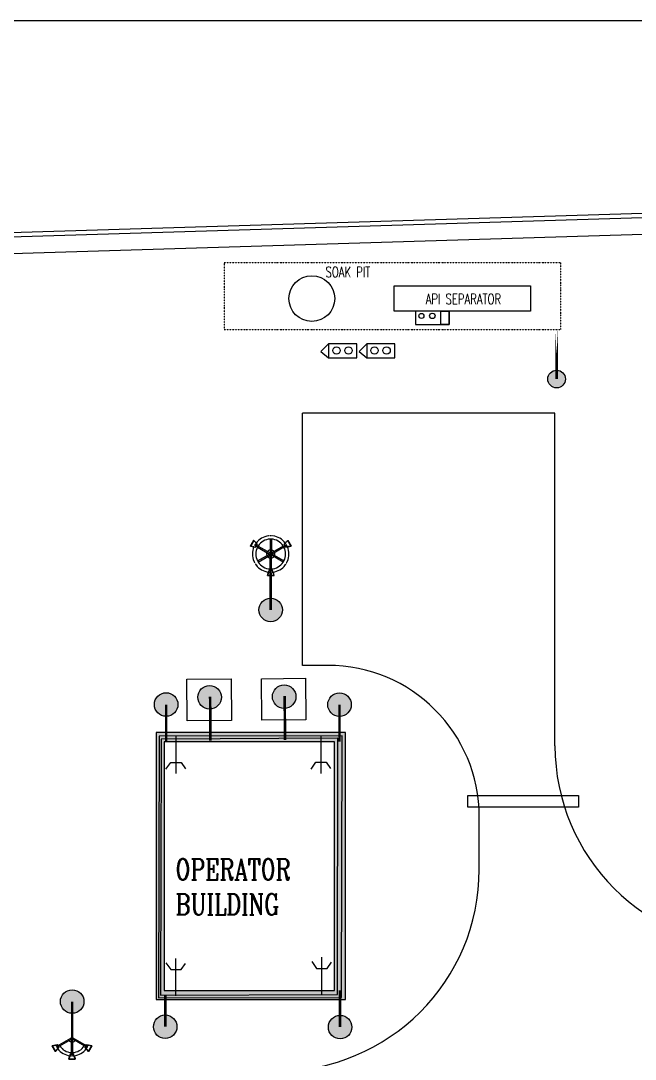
# Model space of a CAD drawing. Header units: millimetres. Extents: x -10011772 to -8149599, y 2847708 to 3434448.
# Drawn here: x -9639017 to -9565988, y 3223918 to 3347448 of the extents above; entities that cross this region are included whole.
import ezdxf

# ---------------------------------------------------------------- set-up
doc = ezdxf.new("R2010")
doc.units = ezdxf.units.MM
doc.linetypes.add('CABLEROUTEALL-EMBED 1_DWG$0$HIDDEN2', pattern=[0.1875, 0.125, -0.0625])
doc.linetypes.add('DIVIDE2', pattern=[0.625, 0.25, -0.125, 0, -0.125, 0, -0.125])
for name, color, linetype in [('REV.D CLOUD', 2, 'Continuous'), ('总平面底图', 9, 'Continuous'), ('照明平面设备层', 1, 'Continuous'), ('电气-接地设计-接地线', 3, '接地线'), ('硅胶总平面地图', 9, 'Continuous')]:
    doc.layers.add(name, color=color, linetype=linetype)
doc.styles.add('CJP_坐标', font='txt_qlt.shx', dxfattribs={"width": 0.7, "height": 1.25, "bigfont": 'hztxt.shx'})
doc.styles.add('EESLTYPE', font='TXT.shx')
doc.styles.get("Standard").update_dxf_attribs({"font": 'romanc.SHX', "width": 0.75, "bigfont": 'hztxt.shx'})
doc.linetypes.add('接地线', pattern='A,500,["/",EESLTYPE,S=200,R=0,X=0,Y=-100],-200,60,-200', length=960)
doc.linetypes.add('组180_接地线', pattern='A,500,["/",EESLTYPE,S=200,R=-180,X=0,Y=100],-200,60,-200', length=960)

# ---------------------------------------------------------------- blocks, each defined once
blk = doc.blocks.new('总平面底图 爆炸危险区 LOCATION I')
h = blk.add_hatch(color=9)
h.dxf.hatch_style = 1
h.paths.add_polyline_path([(174515, 167678), (163265, 167678), (163265, 151778), (174515, 151778)])
h.paths.add_polyline_path([(174318, 167471), (174280, 151914), (163407, 151887), (163445, 167443)], flags=16)
h.paths.add_polyline_path([(174066, 167323), (174034, 152087), (163530, 152039), (163562, 167275)], flags=0)
h.paths.add_polyline_path([(173864, 167113), (173864, 152316), (163740, 152316), (163740, 167113)], flags=0)
h.paths.add_polyline_path([(174066, 167323), (163562, 167275), (163530, 152039), (174034, 152087)], flags=0)
h.paths.add_polyline_path([(164100, 156509), (172091, 156509), (172091, 160467), (164100, 160467)], flags=8)
at = {"true_color": 0xb87333}
h = blk.add_hatch(color=35, dxfattribs=at)
h.dxf.hatch_style = 1
h.paths.add_polyline_path([(174318, 167471), (163445, 167443), (163407, 151887), (174280, 151914)])
h.paths.add_polyline_path([(174066, 167323), (174034, 152087), (163530, 152039), (163562, 167275)], flags=16)
h.paths.add_polyline_path([(173864, 167113), (173864, 152316), (163740, 152316), (163740, 167113)], flags=0)
h.paths.add_polyline_path([(164100, 156509), (172091, 156509), (172091, 160467), (164100, 160467)], flags=8)
h = blk.add_hatch(color=9)
h.dxf.hatch_style = 1
h.paths.add_polyline_path([(174066, 167323), (163562, 167275), (163530, 152039), (174034, 152087)])
h.paths.add_polyline_path([(173864, 167113), (173864, 152316), (163740, 152316), (163740, 167113)], flags=16)
h.paths.add_polyline_path([(164100, 156509), (172091, 156509), (172091, 160467), (164100, 160467)], flags=8)
at = {"layer": '总平面底图', "linetype": 'DIVIDE2', "ltscale": 10}
for p, q in [((167315, 195628), (167315, 191628)), ((167315, 195628), (167315, 191628)), ((167315, 195628), (187315, 195628)), ((187315, 191628), (187315, 195628)), ((187315, 191628), (187315, 195628)), ((167315, 191628), (187315, 191628)), ((167315, 191628), (187315, 191628))]:
    blk.add_line(p, q, dxfattribs=at)
at = {"layer": '总平面底图'}
for p, q in [((178680, 192728), (178680, 191928)), ((180180, 191928), (180180, 192728)), ((180680, 191928), (180680, 192728)), ((178680, 191928), (180680, 191928)), ((186965, 186662), (171965, 186662)), ((171965, 171662), (171965, 186662)), ((186965, 166878), (186965, 186662)), ((173465, 171662), (171965, 171662)), ((182465, 159528), (182465, 162662))]:
    blk.add_line(p, q, dxfattribs=at)
for points in [[(0, 0), (297000, 0), (297000, 210000), (0, 210000)], [(66029, 151265), (65724, 148520), (65064, 142483), (64836, 140391), (74150, 140673), (74478, 137865), (78444, 113647), (62192, 109053), (58156, 107813), (76003, 76828), (89887, 55971), (109015, 28128), (137544, 39006), (169559, 46788), (238486, 62607), (240973, 83058), (240589, 113912), (240589, 198661), (194754, 198615), (148734, 197208), (122816, 194188), (89756, 185753), (95541, 153392), (84920, 151500)], [(67149, 150029), (66966, 148383), (66307, 142348), (66234, 141683), (75259, 141957), (75717, 138038), (79858, 112748), (62546, 107854), (60021, 107079), (77066, 77487), (90922, 56671), (109488, 29646), (137172, 40202), (169272, 48005), (237351, 63629), (239722, 83126), (239339, 113904), (239339, 197410), (194774, 197365), (148825, 195960), (123044, 192957), (91191, 184829), (96992, 152381), (85038, 150252)], [(177415, 194228), (185515, 194228), (185515, 192728), (177415, 192728)], [(180180, 192728), (180680, 192728), (180680, 191928), (180180, 191928)], [(174515, 151778), (174515, 167678), (163265, 167678), (163265, 151778)], [(174280, 151914), (174318, 167471), (163445, 167443), (163407, 151887)], [(174034, 152087), (174066, 167323), (163562, 167275), (163530, 152039)], [(173864, 152316), (173864, 167113), (163740, 167113), (163740, 152316)]]:
    blk.add_lwpolyline(points, close=True, dxfattribs=at)
blk.add_lwpolyline([(169502, 47031), (238259, 62811), (240723, 83072), (240339, 113911), (240339, 198411), (194758, 198365), (148752, 196959), (122862, 193942), (90043, 185568), (95831, 153190), (84943, 151250), (66253, 151018)], dxfattribs=at)
for centre, radius in [((172515, 193478), 1360), ((179027, 192441), 151), ((179676, 192448), 161)]:
    blk.add_circle(centre, radius, dxfattribs=at)
for centre, radius, start, end in [((173465, 162662), 9000, 0, 90), ((198965, 166878), 12000, 180, 270), ((170465, 159528), 12000, 270, 0)]:
    blk.add_arc(centre, radius, start, end, dxfattribs=at)
at = {"layer": '总平面底图', "style": 'CJP_坐标', "width": 0.7}
for s, p in [('SOAK PIT', (173328, 194744)), ('API SEPARATOR', (179283, 193139))]:
    blk.add_text(s, height=625, dxfattribs=at).set_placement(p)
at = {"layer": '总平面底图', "insert": (164413, 160154), "char_height": 1250, "attachment_point": 1}
blk.add_mtext('OPERATOR\\PBUILDING', dxfattribs=at)
blk = doc.blocks.new('PPAA1')
at = {"color": 0, "linetype": 'ByBlock', "lineweight": -2}
for p, q in [((-667, 119), (-524, 262)), ((0, 262), (-524, 262)), ((-524, 262), (-524, 0)), ((0, 0), (0, 262)), ((-667, 119), (-524, 0)), ((-524, 0), (0, 0))]:
    blk.add_line(p, q, dxfattribs=at)
for centre in [(-378, 139), (-155, 139)]:
    blk.add_circle(centre, 68.6, dxfattribs=at)
blk = doc.blocks.new('Tower Light Type 1')
at = {"layer": '照明平面设备层', "color": 1, "linetype": 'Continuous', "lineweight": -3}
for p, q in [((-2052, 1646), (-2452, 954)), ((-2452, 954), (-2052, 1646)), ((-1632, 1173), (-2052, 1646)), ((-2052, 1646), (-1632, 1173)), ((-80, 1798), (-80, 139)), ((80, 1798), (80, 139)), ((2052, 1646), (1632, 1173)), ((2052, 1646), (1632, 1173)), ((2452, 954), (2052, 1646)), ((2052, 1646), (2452, 954)), ((-2452, 954), (-1832, 827)), ((-2452, 954), (-1832, 827)), ((-1832, 827), (-1632, 1173)), ((-1632, 1173), (-1832, 827)), ((-1573, 908), (-1732, 1000)), ((-1573, 908), (-1732, 1000)), ((-1597, 830), (-160, 0)), ((-1597, -830), (-160, 0)), ((-1517, 968), (-80, 139)), ((1517, 968), (80, 139)), ((1597, 830), (160, 0)), ((1597, -830), (160, 0)), ((1732, 1000), (1573, 908)), ((1732, 1000), (1573, 908)), ((1632, 1173), (1832, 827)), ((1832, 827), (1632, 1173)), ((1832, 827), (2452, 954)), ((2452, 954), (1832, 827)), ((-1517, -968), (-80, -139)), ((-80, -1798), (-80, -139)), ((1517, -968), (80, -139)), ((80, -1798), (80, -139)), ((-200, -2000), (-400, -2600)), ((-400, -2600), (-200, -2000)), ((200, -2000), (-200, -2000)), ((-200, -2000), (200, -2000)), ((0, -1817), (0, -2000)), ((0, -1817), (0, -2000)), ((400, -2600), (200, -2000)), ((400, -2600), (200, -2000)), ((-400, -2600), (400, -2600)), ((400, -2600), (-400, -2600))]:
    blk.add_line(p, q, dxfattribs=at)
at = {"layer": '照明平面设备层', "color": 1, "linetype": 'CABLEROUTEALL-EMBED 1_DWG$0$HIDDEN2', "lineweight": -3}
for p, q in [((-2452, 954), (-2052, 1646)), ((-2052, 1646), (-2452, 954)), ((-2052, 1646), (-1632, 1173)), ((-2052, 1646), (-1632, 1173)), ((1632, 1173), (2052, 1646)), ((1632, 1173), (2052, 1646)), ((2052, 1646), (2452, 954)), ((2452, 954), (2052, 1646)), ((-1832, 827), (-2452, 954)), ((-1832, 827), (-2452, 954)), ((-1732, 1000), (-1905, 1100)), ((-1905, 1100), (-1732, 1000)), ((-1732, 1000), (-1905, 1100)), ((-1905, 1100), (-1732, 1000)), ((-1632, 1173), (-1832, 827)), ((-1832, 827), (-1632, 1173)), ((-1692, 1069), (-1772, 931)), ((-1692, 1069), (-1772, 931)), ((-1772, 931), (-1597, 830)), ((-1732, 1000), (-1559, 900)), ((-1732, 1000), (-1559, 900)), ((-1692, 1069), (-1517, 968)), ((-1559, 900), (-1573, 908)), ((-1559, 900), (-1573, 908)), ((-160, 0), (-40, 69)), ((-160, 0), (-40, -69)), ((-80, 139), (40, 69)), ((-80, 139), (-80, 0)), ((80, 0), (-80, 0)), ((-80, 0), (0, 0)), ((0, 0), (-80, 0)), ((-80, 0), (80, 0)), ((-80, -139), (-80, 0)), ((80, 139), (-40, 69)), ((40, 69), (-40, -69)), ((-40, -69), (40, 69)), ((40, -69), (-40, 69)), ((-40, 69), (0, 0)), ((0, 0), (-40, 69)), ((-40, 69), (40, -69)), ((-40, -69), (0, 0)), ((0, 0), (-40, -69)), ((0, 0), (40, 69)), ((40, 69), (0, 0)), ((0, 0), (80, 0)), ((80, 0), (0, 0)), ((0, 0), (40, -69)), ((40, -69), (0, 0)), ((160, 0), (40, 69)), ((160, 0), (40, -69)), ((80, 139), (80, 0)), ((80, -139), (80, 0)), ((1692, 1069), (1517, 968)), ((1559, 900), (1905, 1100)), ((1559, 900), (1905, 1100)), ((1573, 908), (1559, 900)), ((1573, 908), (1559, 900)), ((1772, 931), (1597, 830)), ((1832, 827), (1632, 1173)), ((1632, 1173), (1832, 827)), ((1692, 1069), (1772, 931)), ((1692, 1069), (1772, 931)), ((1905, 1100), (1732, 1000)), ((1905, 1100), (1732, 1000)), ((2452, 954), (1832, 827)), ((2452, 954), (1832, 827)), ((-80, -139), (40, -69)), ((80, -139), (-40, -69)), ((-400, -2600), (-200, -2000)), ((-400, -2600), (-200, -2000)), ((-200, -2000), (200, -2000)), ((200, -2000), (-200, -2000)), ((-80, -2000), (-80, -1798)), ((80, -2000), (-80, -2000)), ((80, -2000), (-80, -2000)), ((0, -2000), (0, -1800)), ((0, -1800), (0, -1817)), ((0, -2000), (0, -1800)), ((0, -1800), (0, -1817)), ((0, -2000), (0, -2200)), ((0, -2200), (0, -2000)), ((0, -2000), (0, -2200)), ((0, -2200), (0, -2000)), ((80, -2000), (80, -1798)), ((200, -2000), (400, -2600)), ((200, -2000), (400, -2600)), ((400, -2600), (-400, -2600)), ((-400, -2600), (400, -2600))]:
    blk.add_line(p, q, dxfattribs=at)
at = {"layer": '照明平面设备层', "color": 1, "linetype": 'Continuous', "lineweight": -3}
blk.add_circle((0, 0), 100, dxfattribs=at)
blk.add_circle((0, 0), 100, dxfattribs=at)
at = {"layer": '照明平面设备层', "color": 1, "linetype": 'CABLEROUTEALL-EMBED 1_DWG$0$HIDDEN2', "lineweight": -3}
for radius, start, end in [(2200, 143.17429, 150), (2200, 90, 96.86074), (1800, 90, 92.54732), (2200, 83.18043, 90), (1800, 87.45268, 90), (2200, 30, 36.82571), (2200, 150, 156.82571), (1800, 150, 152.54732), (1800, 147.45268, 150), (500, 140.7931, 159.2069), (500, 140.7931, 159.2069), (500, 80.7931, 99.2069), (500, 80.7931, 99.2069), (500, 20.7931, 39.2069), (500, 20.7931, 39.2069), (1800, 30, 32.54732), (1800, 27.45268, 30), (2200, 23.17429, 30), (2200, 203.17429, 210), (2200, 210, 216.82571), (1800, 207.45268, 210), (1800, 210, 212.54732), (500, 200.7931, 219.2069), (500, 200.7931, 219.2069), (500, 260.7931, 270), (500, 260.7931, 279.2069), (500, 270, 279.2069), (1800, 327.45268, 330), (1800, 330, 332.54732), (2200, 323.17429, 330), (2200, 330, 336.82571), (2200, 263.17429, 270), (1800, 267.45268, 270), (1800, 270, 272.54732), (2200, 270, 276.82571)]:
    blk.add_arc((0, 0), radius, start, end, dxfattribs=at)
at = {"layer": '照明平面设备层', "color": 1, "linetype": 'Continuous', "lineweight": -3}
for radius, start, end in [(2200, 96.86074, 143.17429), (1800, 92.54732, 147.45268), (1800, 32.54732, 87.45268), (2200, 36.82571, 83.18043), (2200, 156.82571, 203.17429), (1800, 152.54732, 207.45268), (500, 159.2069, 200.7931), (500, 159.2069, 200.7931), (500, 99.2069, 140.7931), (500, 99.2069, 140.7931), (500, 39.2069, 80.7931), (500, 39.2069, 80.7931), (500, 339.2069, 20.7931), (500, 0, 20.7931), (500, 339.2069, 0), (1800, 332.54732, 27.45268), (2200, 336.82571, 23.17429), (1800, 212.54732, 267.45268), (500, 219.2069, 260.7931), (500, 219.2069, 260.7931), (500, 279.2069, 320.7931), (500, 279.2069, 320.7931), (1800, 272.54732, 327.45268), (2200, 216.82571, 263.17429), (2200, 276.82571, 323.17429)]:
    blk.add_arc((0, 0), radius, start, end, dxfattribs=at)
blk = doc.blocks.new('Tower Light Type 2')
at = {"layer": '照明平面设备层', "color": 1, "linetype": 'CABLEROUTEALL-EMBED 1_DWG$0$HIDDEN2', "lineweight": -3}
for p, q in [((-401, 2598), (399, 2598)), ((399, 2598), (-401, 2598)), ((-201, 1998), (-401, 2598)), ((-201, 1998), (-401, 2598)), ((399, 2598), (199, 1998)), ((399, 2598), (199, 1998)), ((-2452, 954), (-2052, 1646)), ((-2052, 1646), (-2452, 954)), ((-2052, 1646), (-1632, 1173)), ((-2052, 1646), (-1632, 1173)), ((199, 1998), (-201, 1998)), ((-201, 1998), (199, 1998)), ((80, 2000), (-80, 2000)), ((-80, 2000), (0, 2000)), ((80, 2000), (-80, 2000)), ((-80, 2000), (0, 2000)), ((-80, 2000), (-80, 1798)), ((0, 2200), (0, 1998)), ((0, 1800), (0, 2200)), ((0, 2200), (0, 1998)), ((0, 1800), (0, 2200)), ((0, 2000), (80, 2000)), ((0, 2000), (80, 2000)), ((0, 1817), (0, 1800)), ((0, 1817), (0, 1800)), ((80, 2000), (80, 1798)), ((1632, 1173), (2052, 1646)), ((1632, 1173), (2052, 1646)), ((2052, 1646), (2452, 954)), ((2452, 954), (2052, 1646)), ((-1832, 827), (-2452, 954)), ((-1832, 827), (-2452, 954)), ((-1732, 1000), (-1905, 1100)), ((-1905, 1100), (-1732, 1000)), ((-1732, 1000), (-1905, 1100)), ((-1905, 1100), (-1732, 1000)), ((-1632, 1173), (-1832, 827)), ((-1832, 827), (-1632, 1173)), ((-1692, 1069), (-1772, 931)), ((-1692, 1069), (-1772, 931)), ((-1772, 931), (-1597, 830)), ((-1732, 1000), (-1559, 900)), ((-1732, 1000), (-1559, 900)), ((-1692, 1069), (-1517, 968)), ((-1559, 900), (-1573, 908)), ((-1559, 900), (-1573, 908)), ((-160, 0), (-40, 69)), ((-160, 0), (-40, -69)), ((-80, 139), (40, 69)), ((-80, 139), (-80, 0)), ((80, 0), (-80, 0)), ((-80, 0), (0, 0)), ((0, 0), (-80, 0)), ((-80, 0), (80, 0)), ((80, 139), (-40, 69)), ((40, 69), (-40, -69)), ((-40, -69), (40, 69)), ((40, -69), (-40, 69)), ((-40, 69), (0, 0)), ((0, 0), (-40, 69)), ((-40, 69), (40, -69)), ((-40, -69), (0, 0)), ((0, 0), (-40, -69)), ((0, 0), (40, 69)), ((40, 69), (0, 0)), ((0, 0), (80, 0)), ((80, 0), (0, 0)), ((0, 0), (40, -69)), ((40, -69), (0, 0)), ((160, 0), (40, 69)), ((160, 0), (40, -69)), ((80, 139), (80, 0)), ((1692, 1069), (1517, 968)), ((1559, 900), (1905, 1100)), ((1559, 900), (1905, 1100)), ((1573, 908), (1559, 900)), ((1573, 908), (1559, 900)), ((1772, 931), (1597, 830)), ((1832, 827), (1632, 1173)), ((1632, 1173), (1832, 827)), ((1692, 1069), (1772, 931)), ((1692, 1069), (1772, 931)), ((1905, 1100), (1732, 1000)), ((1905, 1100), (1732, 1000)), ((2452, 954), (1832, 827)), ((2452, 954), (1832, 827))]:
    blk.add_line(p, q, dxfattribs=at)
at = {"layer": '照明平面设备层', "color": 1, "linetype": 'Continuous', "lineweight": -3}
for p, q in [((399, 2598), (-401, 2598)), ((-401, 2598), (399, 2598)), ((-401, 2598), (-201, 1998)), ((-401, 2598), (-201, 1998)), ((199, 1998), (399, 2598)), ((399, 2598), (199, 1998)), ((-2052, 1646), (-2452, 954)), ((-2452, 954), (-2052, 1646)), ((-1632, 1173), (-2052, 1646)), ((-2052, 1646), (-1632, 1173)), ((-201, 1998), (199, 1998)), ((199, 1998), (-201, 1998)), ((-80, 1798), (-80, 139)), ((0, 1998), (0, 1817)), ((0, 1998), (0, 1817)), ((80, 1798), (80, 139)), ((2052, 1646), (1632, 1173)), ((2052, 1646), (1632, 1173)), ((2452, 954), (2052, 1646)), ((2052, 1646), (2452, 954)), ((-2452, 954), (-1832, 827)), ((-2452, 954), (-1832, 827)), ((-1832, 827), (-1632, 1173)), ((-1632, 1173), (-1832, 827)), ((-1573, 908), (-1732, 1000)), ((-1573, 908), (-1732, 1000)), ((-1597, 830), (-160, 0)), ((-1517, 968), (-80, 139)), ((1517, 968), (80, 139)), ((1597, 830), (160, 0)), ((1732, 1000), (1573, 908)), ((1732, 1000), (1573, 908)), ((1632, 1173), (1832, 827)), ((1832, 827), (1632, 1173)), ((1832, 827), (2452, 954)), ((2452, 954), (1832, 827))]:
    blk.add_line(p, q, dxfattribs=at)
blk.add_circle((0, 0), 100, dxfattribs=at)
blk.add_circle((0, 0), 100, dxfattribs=at)
at = {"layer": '照明平面设备层', "color": 1, "linetype": 'CABLEROUTEALL-EMBED 1_DWG$0$HIDDEN2', "lineweight": -3}
for radius, start, end in [(2200, 143.17429, 150), (2200, 90, 96.86074), (1800, 90, 92.54732), (2200, 83.18043, 90), (1800, 87.45268, 90), (2200, 30, 36.82571), (2200, 150, 156.82571), (1800, 150, 152.54732), (1800, 147.45268, 150), (500, 140.7931, 159.2069), (500, 140.7931, 159.2069), (500, 80.7931, 99.2069), (500, 80.7931, 99.2069), (500, 20.7931, 39.2069), (500, 20.7931, 39.2069), (1800, 30, 32.54732), (1800, 27.45268, 30), (2200, 23.17429, 30)]:
    blk.add_arc((0, 0), radius, start, end, dxfattribs=at)
at = {"layer": '照明平面设备层', "color": 1, "linetype": 'Continuous', "lineweight": -3}
for radius, start, end in [(2200, 96.86074, 143.17429), (1800, 92.54732, 147.45268), (1800, 32.54732, 87.45268), (2200, 36.82571, 83.18043), (500, 99.2069, 140.7931), (500, 99.2069, 140.7931), (500, 39.2069, 80.7931), (500, 39.2069, 80.7931)]:
    blk.add_arc((0, 0), radius, start, end, dxfattribs=at)
blk = doc.blocks.new('PTJD2')
at = {"linetype": 'Continuous'}
blk.add_hatch(color=0, dxfattribs=at).paths.add_polyline_path([(150, 0, 1), (-150, 0, 1)])
at = {"color": 0, "linetype": 'Continuous'}
blk.add_circle((0, 0), 150, dxfattribs=at)

msp = doc.modelspace()

# ---------------------------------------------------------------- linework, layer by layer
at = {"color": 6}
msp.add_line((-9621860, 3261728), (-9621860, 3261728), dxfattribs=at)
msp.add_line((-9621860, 3261728), (-9621860, 3261728), dxfattribs=at)
msp.add_line((-9621860, 3261728), (-9621860, 3261728), dxfattribs=at)
for points in [[(-9614030, 3269158), (-9613989, 3264210), (-9619227, 3264166), (-9619269, 3269114)], [(-9605165, 3269231), (-9605124, 3264283), (-9610363, 3264239), (-9610404, 3269187)]]:
    msp.add_lwpolyline(points, close=True)
at = {"color": 1, "lineweight": 30, "ltscale": 10}
for points in [[(-9620573, 3262351), (-9620573, 3259223)], [(-9603335, 3262372), (-9603335, 3259244)], [(-9621761, 3258411), (-9621193, 3259223), (-9619954, 3259223), (-9619433, 3258479)], [(-9620573, 3259223), (-9620573, 3259223), (-9620573, 3259223), (-9620573, 3257902)], [(-9604522, 3258433), (-9603954, 3259244), (-9602715, 3259244), (-9602194, 3258500)], [(-9603335, 3259244), (-9603335, 3259244), (-9603335, 3259244), (-9603335, 3257923)], [(-9621761, 3235391), (-9621193, 3234579), (-9619954, 3234579), (-9619433, 3235323)], [(-9620573, 3234579), (-9620573, 3234579), (-9620573, 3234579), (-9620573, 3235900)], [(-9604419, 3235536), (-9603850, 3234724), (-9602612, 3234724), (-9602091, 3235468)], [(-9603231, 3234724), (-9603231, 3234724), (-9603231, 3234724), (-9603231, 3236045)], [(-9620573, 3231451), (-9620573, 3234579)], [(-9603231, 3231596), (-9603231, 3234724)]]:
    msp.add_lwpolyline(points, dxfattribs=at)
at = {"layer": '电气-接地设计-接地线', "linetype": '组180_接地线', "ltscale": 0.01, "const_width": 311}
msp.add_lwpolyline([(-9575334, 3310709), (-9575331, 3304829)], close=True, dxfattribs=at)
at = {"layer": '电气-接地设计-接地线', "color": 1, "linetype": '接地线', "ltscale": 0.005, "const_width": 311}
for points in [[(-9609316, 3281749), (-9609316, 3277361)], [(-9621740, 3261727), (-9621740, 3266115)], [(-9601134, 3261710), (-9601134, 3266099)], [(-9621850, 3231529), (-9621850, 3227782)], [(-9601061, 3232129), (-9601061, 3227740)], [(-9632907, 3226393), (-9632907, 3230782)]]:
    msp.add_lwpolyline(points, dxfattribs=at)
at = {"layer": '电气-接地设计-接地线', "linetype": '组180_接地线', "ltscale": 0.01, "const_width": 311}
for points in [[(-9616479, 3261820), (-9616512, 3267047)], [(-9607614, 3261893), (-9607647, 3267120)]]:
    msp.add_lwpolyline(points, dxfattribs=at)
at = {"layer": '电气-接地设计-接地线', "color": 6, "linetype": 'Continuous'}
msp.add_lwpolyline([(-9572724, 3255310), (-9572724, 3253897), (-9585869, 3253897), (-9585869, 3255310)], close=True, dxfattribs=at)

# ---------------------------------------------------------------- block references
at = {"layer": 'REV.D CLOUD', "xscale": 0.9855999445600001, "yscale": 0.9855999445600001, "zscale": 0.9855999445600001}
msp.add_blockref('Tower Light Type 1', (-9609314, 3284014), dxfattribs=at)
at = {"layer": 'REV.D CLOUD', "xscale": 0.959999946, "yscale": 0.959999946, "zscale": 0.959999946, "rotation": 180}
msp.add_blockref('Tower Light Type 2', (-9632925, 3226438), dxfattribs=at)
at = {"layer": '总平面底图', "xscale": 2, "yscale": 2, "zscale": 2}
msp.add_blockref('总平面底图 爆炸危险区 LOCATION I', (-9949454, 2927448), dxfattribs=at)
at = {"layer": '电气-接地设计-接地线', "color": 1}
for p, xscale, yscale, zscale, rotation in [((-9575331, 3304829), 6.992390003159965, 6.992390003159965, 2.330796667719988, 101.2506954566544), ((-9609316, 3277361), 9.323186670879954, 9.323186670879954, 3.107728890293317, 180), ((-9616574, 3266974), 9.323186670879954, 9.323186670879954, 3.107728890293317, 315.4758443128988), ((-9607709, 3267047), 9.323186670879954, 9.323186670879954, 3.107728890293317, 315.4758443128988), ((-9621850, 3227782), 9.323186670879954, 9.323186670879954, 3.107728890293317, 180), ((-9601061, 3227740), 9.323186670879954, 9.323186670879954, 3.107728890293317, 180)]:
    msp.add_blockref('PTJD2', p, dxfattribs=dict(at, xscale=xscale, yscale=yscale, zscale=zscale, rotation=rotation))
at = {"layer": '电气-接地设计-接地线', "color": 1, "xscale": 9.323186670879954, "yscale": 9.323186670879954, "zscale": 3.107728890293317}
for p in [(-9621740, 3266115), (-9601134, 3266099), (-9632907, 3230782)]:
    msp.add_blockref('PTJD2', p, dxfattribs=at)
at = {"layer": '硅胶总平面地图', "color": 1, "lineweight": -3, "xscale": 6.4, "yscale": 6.4, "zscale": 6.4}
for p in [(-9599081, 3307334), (-9594545, 3307334)]:
    msp.add_blockref('PPAA1', p, dxfattribs=at)

doc.saveas('drawing.dxf')
